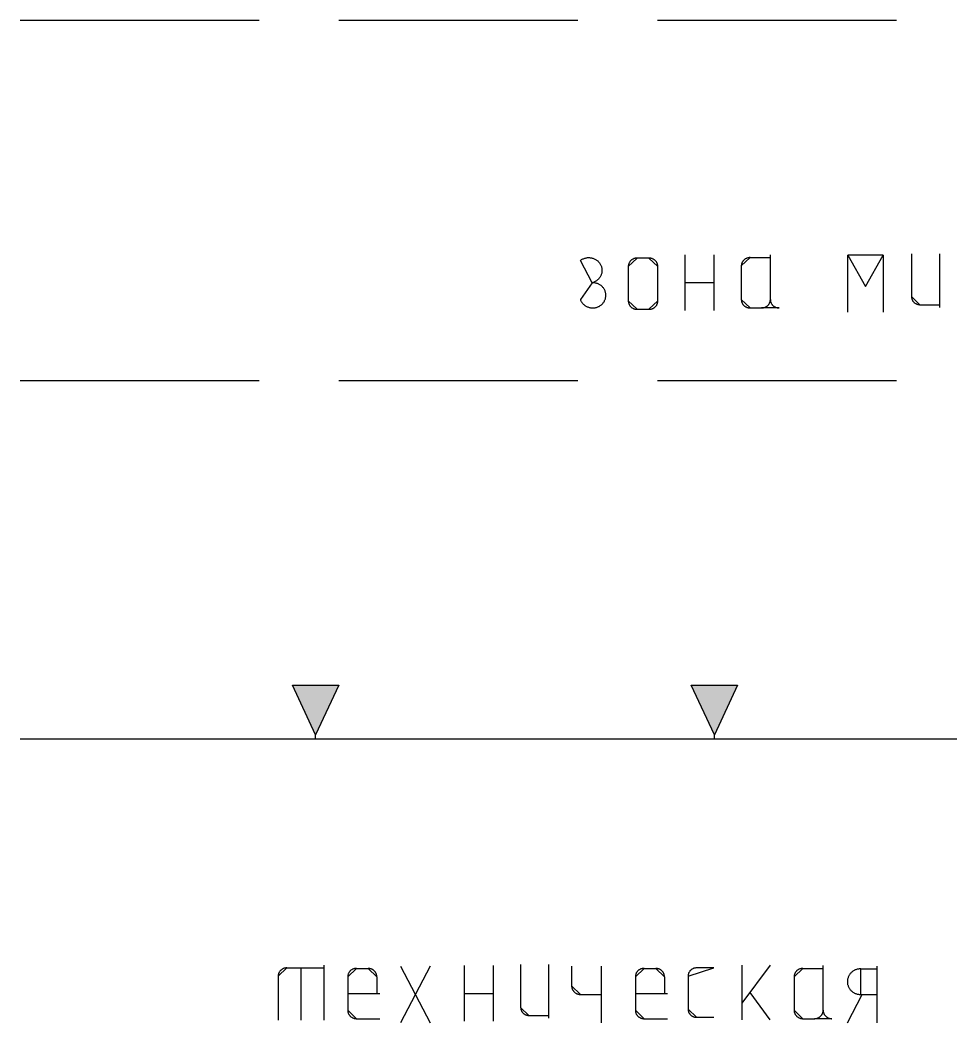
# Model space of a CAD drawing. Extents: x 8646 to 18206, y -17605 to -192.
# Drawn here: x 11059.01 to 11067.36, y -9034.42 to -9025.43 of the extents above; entities that cross this region are included whole.
import ezdxf

# ---------------------------------------------------------------- set-up
doc = ezdxf.new("R2010")
doc.units = 0
doc.layers.get('0').update_dxf_attribs({"linetype": 'CONTINUOUS'})

msp = doc.modelspace()

# ---------------------------------------------------------------- hatches: boundary and pattern name
at = {"linetype": 'CONTINUOUS'}
for points in [[(11061.6629, -9031.8359), (11061.4546, -9031.3891), (11061.8712, -9031.3891)], [(11065.2387, -9031.8359), (11065.0304, -9031.3891), (11065.4471, -9031.3891)]]:
    msp.add_hatch(color=8, dxfattribs=at).paths.add_polyline_path(points)

# ---------------------------------------------------------------- linework, layer by layer
at = {"color": 8, "linetype": 'CONTINUOUS'}
for p, q in [((11059.012, -9025.4269), (11061.1556, -9025.4269)), ((11061.8701, -9025.4269), (11064.0137, -9025.4269)), ((11064.7283, -9025.4269), (11066.8719, -9025.4269)), ((11064.9735, -9027.5311), (11064.9735, -9028.0308)), ((11065.2333, -9027.5311), (11065.2333, -9028.0308)), ((11065.7409, -9027.9325), (11065.7409, -9027.5316)), ((11067.0072, -9027.5231), (11067.0072, -9027.9068)), ((11067.2566, -9027.5231), (11067.2566, -9028.0028)), ((11064.6525, -9027.5608), (11064.5464, -9027.5608)), ((11065.5585, -9027.5567), (11065.7409, -9027.5567)), ((11066.4356, -9028.0458), (11066.4356, -9027.5354)), ((11066.7541, -9027.5354), (11066.7541, -9028.0458)), ((11064.4667, -9027.6374), (11064.4667, -9027.9437)), ((11064.7321, -9027.9437), (11064.7321, -9027.6374)), ((11065.4803, -9027.6319), (11065.4803, -9027.9325)), ((11064.9735, -9027.781), (11065.2333, -9027.781)), ((11067.082, -9027.9788), (11067.2566, -9027.9788)), ((11064.5464, -9028.0201), (11064.6525, -9028.0201)), ((11065.5585, -9028.0077), (11065.6627, -9028.0077)), ((11059.012, -9028.6575), (11061.1556, -9028.6575)), ((11061.8701, -9028.6575), (11064.0137, -9028.6575)), ((11064.7283, -9028.6575), (11066.8719, -9028.6575)), ((11061.6629, -9031.8359), (11061.4546, -9031.3891)), ((11061.4546, -9031.3891), (11061.8712, -9031.3891)), ((11061.8712, -9031.3891), (11061.6629, -9031.8359)), ((11065.0304, -9031.3891), (11065.4471, -9031.3891)), ((11065.2387, -9031.8359), (11065.0304, -9031.3891)), ((11065.4471, -9031.3891), (11065.2387, -9031.8359)), ((11061.6629, -9031.8716), (11061.6629, -9031.8359)), ((11065.2387, -9031.8716), (11065.2387, -9031.8359)), ((11059.012, -9031.8716), (11077.6311, -9031.8716)), ((11061.7361, -9033.9007), (11061.7361, -9034.3925)), ((11062.6886, -9033.9081), (11062.4232, -9034.4185)), ((11062.4232, -9033.9081), (11062.6886, -9034.4185)), ((11062.9948, -9033.9038), (11062.9948, -9034.4035)), ((11063.2546, -9033.9038), (11063.2546, -9034.4035)), ((11063.5016, -9033.8958), (11063.5016, -9034.2796)), ((11063.751, -9033.8958), (11063.751, -9034.3755)), ((11063.9589, -9033.9081), (11063.9589, -9034.0867)), ((11064.2243, -9033.9081), (11064.2243, -9034.4185)), ((11065.4847, -9033.8997), (11065.4847, -9034.3892)), ((11065.7392, -9033.8997), (11065.4847, -9034.2424)), ((11066.2145, -9034.3052), (11066.2145, -9033.9043)), ((11066.697, -9033.9081), (11066.697, -9034.4185)), ((11061.3269, -9033.9991), (11061.3269, -9034.3925)), ((11061.4036, -9033.9253), (11061.7361, -9033.9253)), ((11061.5314, -9033.9253), (11061.5314, -9034.3925)), ((11061.9509, -9034.0047), (11061.9509, -9034.3052)), ((11062.029, -9033.9295), (11062.1333, -9033.9295)), ((11062.2114, -9034.0047), (11062.2114, -9034.1549)), ((11064.5305, -9034.0047), (11064.5305, -9034.3052)), ((11064.6087, -9033.9295), (11064.7129, -9033.9295)), ((11064.7911, -9034.0047), (11064.7911, -9034.1549)), ((11065.0029, -9033.9991), (11065.0029, -9034.2942)), ((11065.9539, -9034.0047), (11065.9539, -9034.3052)), ((11066.0321, -9033.9295), (11066.2145, -9033.9295)), ((11066.5505, -9033.9335), (11066.6961, -9033.9335)), ((11061.9509, -9034.1549), (11062.2375, -9034.1549)), ((11062.9948, -9034.1537), (11063.2546, -9034.1537)), ((11064.0385, -9034.1634), (11064.2243, -9034.1634)), ((11064.5305, -9034.1549), (11064.8171, -9034.1549)), ((11065.7392, -9034.3892), (11065.5611, -9034.1445)), ((11066.4316, -9034.4185), (11066.5643, -9034.1634)), ((11066.5501, -9034.1636), (11066.6979, -9034.1636)), ((11063.5764, -9034.3515), (11063.751, -9034.3515)), ((11065.0795, -9034.3679), (11065.233, -9034.3679)), ((11062.029, -9034.3804), (11062.2375, -9034.3804)), ((11064.6087, -9034.3804), (11064.8171, -9034.3804)), ((11066.0321, -9034.3804), (11066.1363, -9034.3804))]:
    msp.add_line(p, q, dxfattribs=at)
at = {"color": 8, "linetype": 'CONTINUOUS', "flags": 128}
for points in [[(11064.0375, -9027.5818), (11064.0424, -9027.5782), (11064.0476, -9027.5748), (11064.0529, -9027.5716), (11064.0585, -9027.5689), (11064.064, -9027.5663), (11064.0698, -9027.5641), (11064.0758, -9027.562), (11064.0818, -9027.5604), (11064.0878, -9027.559), (11064.094, -9027.558), (11064.1002, -9027.5572), (11064.1064, -9027.5568), (11064.1127, -9027.5567), (11064.1189, -9027.5569), (11064.1251, -9027.5574), (11064.1312, -9027.5581), (11064.1375, -9027.5593), (11064.1435, -9027.5607), (11064.1495, -9027.5625), (11064.1553, -9027.5646), (11064.161, -9027.5669), (11064.1667, -9027.5695), (11064.1722, -9027.5724), (11064.1774, -9027.5757), (11064.1826, -9027.579), (11064.1875, -9027.5827), (11064.1923, -9027.5866), (11064.1967, -9027.5908), (11064.2009, -9027.5952), (11064.205, -9027.5998), (11064.2088, -9027.6046), (11064.2123, -9027.6096), (11064.2155, -9027.6147), (11064.2184, -9027.62), (11064.2211, -9027.6255), (11064.2235, -9027.631), (11064.2255, -9027.6367), (11064.2273, -9027.6425), (11064.2286, -9027.6484), (11064.2297, -9027.6542), (11064.2305, -9027.6603), (11064.231, -9027.6661), (11064.231, -9027.6722), (11064.2308, -9027.6781), (11064.2303, -9027.6842), (11064.2294, -9027.6901), (11064.2282, -9027.696), (11064.2267, -9027.7018), (11064.2249, -9027.7075), (11064.2227, -9027.7132), (11064.2203, -9027.7187), (11064.2176, -9027.7241), (11064.2146, -9027.7293), (11064.2113, -9027.7345), (11064.2076, -9027.7394), (11064.2037, -9027.7441), (11064.1998, -9027.7487), (11064.1954, -9027.753), (11064.1908, -9027.7571), (11064.186, -9027.7609), (11064.1811, -9027.7646), (11064.1759, -9027.7679), (11064.1705, -9027.7709), (11064.165, -9027.7738), (11064.1594, -9027.7764), (11064.1536, -9027.7785), (11064.1476, -9027.7805), (11064.1416, -9027.7822)], [(11064.5464, -9027.5608), (11064.5422, -9027.561), (11064.538, -9027.5613), (11064.5339, -9027.5619), (11064.5297, -9027.5626), (11064.5257, -9027.5635), (11064.5217, -9027.5647), (11064.5177, -9027.566), (11064.514, -9027.5675), (11064.5101, -9027.5692), (11064.5066, -9027.5711), (11064.503, -9027.5733), (11064.4995, -9027.5755), (11064.4963, -9027.5779), (11064.493, -9027.5805), (11064.49, -9027.5833), (11064.4872, -9027.5862), (11064.4845, -9027.5893), (11064.4819, -9027.5924), (11064.4796, -9027.5958), (11064.4773, -9027.5991), (11064.4754, -9027.6027), (11064.4736, -9027.6063), (11064.472, -9027.61), (11064.4706, -9027.6138), (11064.4695, -9027.6177), (11064.4685, -9027.6215), (11064.4677, -9027.6255), (11064.4672, -9027.6295), (11064.4669, -9027.6334), (11064.4667, -9027.6374)], [(11064.7321, -9027.6374), (11064.732, -9027.6334), (11064.7317, -9027.6295), (11064.7311, -9027.6255), (11064.7303, -9027.6215), (11064.7293, -9027.6177), (11064.7282, -9027.6138), (11064.7268, -9027.61), (11064.7252, -9027.6063), (11064.7234, -9027.6027), (11064.7214, -9027.5991), (11064.7193, -9027.5958), (11064.7169, -9027.5924), (11064.7144, -9027.5893), (11064.7117, -9027.5862), (11064.7088, -9027.5833), (11064.7058, -9027.5805), (11064.7025, -9027.5779), (11064.6993, -9027.5755), (11064.6959, -9027.5733), (11064.6923, -9027.5711), (11064.6886, -9027.5692), (11064.6849, -9027.5675), (11064.681, -9027.566), (11064.6771, -9027.5647), (11064.6731, -9027.5635), (11064.669, -9027.5626), (11064.6649, -9027.5619), (11064.6608, -9027.5613), (11064.6567, -9027.561), (11064.6525, -9027.5608)], [(11065.5585, -9027.5567), (11065.5544, -9027.5568), (11065.5503, -9027.5571), (11065.5462, -9027.5577), (11065.5422, -9027.5584), (11065.5383, -9027.5593), (11065.5344, -9027.5604), (11065.5304, -9027.5617), (11065.5267, -9027.5633), (11065.523, -9027.5649), (11065.5195, -9027.5668), (11065.5159, -9027.5689), (11065.5126, -9027.571), (11065.5094, -9027.5735), (11065.5062, -9027.5761), (11065.5032, -9027.5787), (11065.5004, -9027.5816), (11065.4977, -9027.5846), (11065.4953, -9027.5877), (11065.493, -9027.591), (11065.4908, -9027.5943), (11065.4889, -9027.5978), (11065.4871, -9027.6013), (11065.4856, -9027.605), (11065.4841, -9027.6086), (11065.4831, -9027.6125), (11065.4821, -9027.6162), (11065.4813, -9027.6201), (11065.4808, -9027.6241), (11065.4805, -9027.6279), (11065.4803, -9027.6319)], [(11066.4356, -9027.5354), (11066.5948, -9027.8161), (11066.7541, -9027.5354)], [(11064.0375, -9027.9325), (11064.0396, -9027.9381), (11064.0421, -9027.9435), (11064.045, -9027.9488), (11064.0481, -9027.9539), (11064.0515, -9027.9589), (11064.0551, -9027.9637), (11064.059, -9027.9683), (11064.0631, -9027.9728), (11064.0675, -9027.977), (11064.0721, -9027.981), (11064.077, -9027.9847), (11064.082, -9027.9881), (11064.0871, -9027.9914), (11064.0926, -9027.9944), (11064.0981, -9027.997), (11064.1037, -9027.9994), (11064.1095, -9028.0016), (11064.1155, -9028.0033), (11064.1214, -9028.0048), (11064.1275, -9028.006), (11064.1335, -9028.0069), (11064.1398, -9028.0076), (11064.1459, -9028.0078), (11064.1522, -9028.0078), (11064.1583, -9028.0074), (11064.1645, -9028.0067), (11064.1705, -9028.0058), (11064.1766, -9028.0044), (11064.1825, -9028.0029), (11064.1885, -9028.001), (11064.1942, -9027.9988), (11064.1998, -9027.9963), (11064.2053, -9027.9936), (11064.2106, -9027.9905), (11064.2158, -9027.9873), (11064.2208, -9027.9837), (11064.2255, -9027.9798), (11064.2301, -9027.9757), (11064.2344, -9027.9716), (11064.2384, -9027.9671), (11064.2423, -9027.9624), (11064.2459, -9027.9575), (11064.2492, -9027.9525), (11064.2522, -9027.9473), (11064.2548, -9027.942), (11064.2573, -9027.9365), (11064.2594, -9027.9309), (11064.2613, -9027.9252), (11064.2628, -9027.9195), (11064.2639, -9027.9136), (11064.2648, -9027.9077), (11064.2654, -9027.9018), (11064.2656, -9027.8959), (11064.2654, -9027.8898), (11064.265, -9027.884), (11064.2642, -9027.878), (11064.2631, -9027.8722), (11064.2617, -9027.8664), (11064.2601, -9027.8606), (11064.258, -9027.855), (11064.2557, -9027.8495), (11064.253, -9027.8441), (11064.2501, -9027.8389), (11064.2469, -9027.8338), (11064.2434, -9027.829), (11064.2397, -9027.8242), (11064.2356, -9027.8196), (11064.2314, -9027.8153), (11064.227, -9027.8112), (11064.2223, -9027.8073), (11064.2173, -9027.8037), (11064.2123, -9027.8003), (11064.2069, -9027.7971), (11064.2015, -9027.7944), (11064.196, -9027.7917), (11064.1902, -9027.7895), (11064.1843, -9027.7874), (11064.1785, -9027.7859), (11064.1725, -9027.7845), (11064.1663, -9027.7834), (11064.1602, -9027.7826), (11064.1541, -9027.7821), (11064.1478, -9027.782), (11064.1416, -9027.7822)], [(11064.4667, -9027.9437), (11064.4669, -9027.9477), (11064.4672, -9027.9517), (11064.4677, -9027.9556), (11064.4685, -9027.9595), (11064.4695, -9027.9635), (11064.4706, -9027.9673), (11064.472, -9027.971), (11064.4736, -9027.9748), (11064.4754, -9027.9784), (11064.4773, -9027.9819), (11064.4796, -9027.9853), (11064.4819, -9027.9887), (11064.4845, -9027.9918), (11064.4872, -9027.9949), (11064.49, -9027.9978), (11064.493, -9028.0005), (11064.4963, -9028.0031), (11064.4995, -9028.0056), (11064.503, -9028.0078), (11064.5066, -9028.0099), (11064.5101, -9028.0119), (11064.514, -9028.0135), (11064.5177, -9028.0151), (11064.5217, -9028.0164), (11064.5257, -9028.0175), (11064.5297, -9028.0185), (11064.5339, -9028.0192), (11064.538, -9028.0197), (11064.5422, -9028.0201), (11064.5464, -9028.0201)], [(11064.6525, -9028.0201), (11064.6567, -9028.0201), (11064.6608, -9028.0197), (11064.6649, -9028.0192), (11064.669, -9028.0185), (11064.6731, -9028.0175), (11064.6771, -9028.0164), (11064.681, -9028.0151), (11064.6849, -9028.0135), (11064.6886, -9028.0119), (11064.6923, -9028.0099), (11064.6959, -9028.0078), (11064.6993, -9028.0056), (11064.7025, -9028.0031), (11064.7058, -9028.0005), (11064.7088, -9027.9978), (11064.7117, -9027.9949), (11064.7144, -9027.9918), (11064.7169, -9027.9887), (11064.7193, -9027.9853), (11064.7214, -9027.9819), (11064.7234, -9027.9784), (11064.7252, -9027.9748), (11064.7268, -9027.971), (11064.7282, -9027.9673), (11064.7293, -9027.9635), (11064.7303, -9027.9595), (11064.7311, -9027.9556), (11064.7317, -9027.9517), (11064.732, -9027.9477), (11064.7321, -9027.9437)], [(11065.4803, -9027.9325), (11065.4805, -9027.9364), (11065.4808, -9027.9403), (11065.4813, -9027.9443), (11065.4821, -9027.9481), (11065.4831, -9027.9519), (11065.4841, -9027.9557), (11065.4856, -9027.9594), (11065.4871, -9027.9631), (11065.4889, -9027.9666), (11065.4908, -9027.9701), (11065.493, -9027.9734), (11065.4953, -9027.9767), (11065.4977, -9027.9798), (11065.5004, -9027.9828), (11065.5032, -9027.9857), (11065.5062, -9027.9883), (11065.5094, -9027.9909), (11065.5126, -9027.9933), (11065.5159, -9027.9955), (11065.5195, -9027.9976), (11065.523, -9027.9995), (11065.5267, -9028.0011), (11065.5304, -9028.0026), (11065.5344, -9028.004), (11065.5383, -9028.0051), (11065.5422, -9028.006), (11065.5462, -9028.0067), (11065.5503, -9028.0072), (11065.5544, -9028.0076), (11065.5585, -9028.0077)], [(11065.6627, -9028.0077), (11065.6668, -9028.0076), (11065.6709, -9028.0072), (11065.675, -9028.0067), (11065.679, -9028.006), (11065.6829, -9028.0051), (11065.6869, -9028.004), (11065.6907, -9028.0026), (11065.6945, -9028.0011), (11065.6983, -9027.9995), (11065.7017, -9027.9976), (11065.7053, -9027.9955), (11065.7087, -9027.9933), (11065.7119, -9027.9909), (11065.7151, -9027.9883), (11065.718, -9027.9857), (11065.7209, -9027.9828), (11065.7235, -9027.9798), (11065.726, -9027.9767), (11065.7283, -9027.9734), (11065.7304, -9027.9701), (11065.7323, -9027.9666), (11065.7341, -9027.9631), (11065.7357, -9027.9594), (11065.7371, -9027.9557), (11065.7382, -9027.9519), (11065.7392, -9027.9481), (11065.7399, -9027.9443), (11065.7405, -9027.9403), (11065.7408, -9027.9364), (11065.7409, -9027.9325), (11065.741, -9027.9364), (11065.7412, -9027.9403), (11065.7418, -9027.9443), (11065.7426, -9027.9481), (11065.7435, -9027.9519), (11065.7447, -9027.9557), (11065.7461, -9027.9594), (11065.7476, -9027.9631), (11065.7493, -9027.9666), (11065.7513, -9027.9701), (11065.7535, -9027.9734), (11065.7558, -9027.9767), (11065.7583, -9027.9798), (11065.761, -9027.9828), (11065.7638, -9027.9857), (11065.7667, -9027.9883), (11065.7699, -9027.9909), (11065.7731, -9027.9933), (11065.7765, -9027.9955), (11065.78, -9027.9976), (11065.7836, -9027.9995), (11065.7873, -9028.0011), (11065.791, -9028.0026), (11065.7948, -9028.004), (11065.7988, -9028.0051), (11065.8028, -9028.006), (11065.8068, -9028.0067), (11065.8109, -9028.0072), (11065.8149, -9028.0076), (11065.819, -9028.0077)], [(11067.0072, -9027.9068), (11067.0074, -9027.9106), (11067.0076, -9027.9143), (11067.0081, -9027.9182), (11067.0089, -9027.9218), (11067.0098, -9027.9254), (11067.0109, -9027.9291), (11067.0123, -9027.9327), (11067.0137, -9027.9361), (11067.0154, -9027.9395), (11067.0172, -9027.9429), (11067.0193, -9027.946), (11067.0215, -9027.9491), (11067.0239, -9027.9521), (11067.0265, -9027.955), (11067.0292, -9027.9578), (11067.0319, -9027.9603), (11067.035, -9027.9628), (11067.0381, -9027.9651), (11067.0413, -9027.9672), (11067.0447, -9027.9691), (11067.0481, -9027.971), (11067.0517, -9027.9725), (11067.0552, -9027.974), (11067.0589, -9027.9753), (11067.0626, -9027.9764), (11067.0665, -9027.9772), (11067.0703, -9027.9779), (11067.0742, -9027.9784), (11067.0781, -9027.9787), (11067.082, -9027.9788)], [(11061.4036, -9033.9253), (11061.3996, -9033.9254), (11061.3956, -9033.9257), (11061.3916, -9033.9262), (11061.3877, -9033.9269), (11061.3838, -9033.9278), (11061.3799, -9033.9289), (11061.3761, -9033.9303), (11061.3725, -9033.9317), (11061.3688, -9033.9333), (11061.3653, -9033.9351), (11061.3618, -9033.9372), (11061.3585, -9033.9394), (11061.3554, -9033.9417), (11061.3522, -9033.9443), (11061.3494, -9033.9469), (11061.3467, -9033.9497), (11061.344, -9033.9527), (11061.3416, -9033.9557), (11061.3393, -9033.9589), (11061.3372, -9033.9622), (11061.3353, -9033.9656), (11061.3336, -9033.9691), (11061.332, -9033.9726), (11061.3306, -9033.9763), (11061.3296, -9033.98), (11061.3286, -9033.9837), (11061.3278, -9033.9875), (11061.3273, -9033.9913), (11061.3271, -9033.9951), (11061.3269, -9033.9991)], [(11062.029, -9033.9295), (11062.0249, -9033.9296), (11062.0209, -9033.9298), (11062.0167, -9033.9304), (11062.0128, -9033.9311), (11062.0088, -9033.932), (11062.0049, -9033.9331), (11062.001, -9033.9344), (11061.9973, -9033.936), (11061.9935, -9033.9377), (11061.99, -9033.9395), (11061.9865, -9033.9417), (11061.9831, -9033.9438), (11061.9799, -9033.9462), (11061.9767, -9033.9488), (11061.9738, -9033.9514), (11061.971, -9033.9543), (11061.9682, -9033.9574), (11061.9658, -9033.9604), (11061.9635, -9033.9637), (11061.9613, -9033.9671), (11061.9594, -9033.9705), (11061.9576, -9033.974), (11061.9561, -9033.9777), (11061.9546, -9033.9814), (11061.9536, -9033.9852), (11061.9526, -9033.989), (11061.9518, -9033.9929), (11061.9513, -9033.9968), (11061.951, -9034.0006), (11061.9509, -9034.0047)], [(11062.2114, -9034.0047), (11062.2113, -9034.0006), (11062.211, -9033.9968), (11062.2104, -9033.9929), (11062.2097, -9033.989), (11062.2087, -9033.9852), (11062.2076, -9033.9814), (11062.2062, -9033.9777), (11062.2046, -9033.974), (11062.2028, -9033.9705), (11062.2009, -9033.9671), (11062.1988, -9033.9637), (11062.1965, -9033.9604), (11062.194, -9033.9574), (11062.1914, -9033.9543), (11062.1885, -9033.9514), (11062.1856, -9033.9488), (11062.1824, -9033.9462), (11062.1792, -9033.9438), (11062.1758, -9033.9417), (11062.1723, -9033.9395), (11062.1688, -9033.9377), (11062.165, -9033.936), (11062.1613, -9033.9344), (11062.1574, -9033.9331), (11062.1534, -9033.932), (11062.1495, -9033.9311), (11062.1455, -9033.9304), (11062.1414, -9033.9298), (11062.1373, -9033.9296), (11062.1333, -9033.9295)], [(11064.6087, -9033.9295), (11064.6046, -9033.9296), (11064.6005, -9033.9298), (11064.5964, -9033.9304), (11064.5924, -9033.9311), (11064.5884, -9033.932), (11064.5845, -9033.9331), (11064.5806, -9033.9344), (11064.5769, -9033.936), (11064.5732, -9033.9377), (11064.5697, -9033.9395), (11064.5661, -9033.9417), (11064.5628, -9033.9438), (11064.5596, -9033.9462), (11064.5563, -9033.9488), (11064.5534, -9033.9514), (11064.5506, -9033.9543), (11064.5479, -9033.9574), (11064.5455, -9033.9604), (11064.5432, -9033.9637), (11064.541, -9033.9671), (11064.539, -9033.9705), (11064.5373, -9033.974), (11064.5358, -9033.9777), (11064.5343, -9033.9814), (11064.5332, -9033.9852), (11064.5323, -9033.989), (11064.5315, -9033.9929), (11064.5309, -9033.9968), (11064.5307, -9034.0006), (11064.5305, -9034.0047)], [(11064.7911, -9034.0047), (11064.7909, -9034.0006), (11064.7907, -9033.9968), (11064.7901, -9033.9929), (11064.7893, -9033.989), (11064.7884, -9033.9852), (11064.7872, -9033.9814), (11064.7858, -9033.9777), (11064.7842, -9033.974), (11064.7825, -9033.9705), (11064.7805, -9033.9671), (11064.7784, -9033.9637), (11064.7761, -9033.9604), (11064.7736, -9033.9574), (11064.771, -9033.9543), (11064.7682, -9033.9514), (11064.7653, -9033.9488), (11064.762, -9033.9462), (11064.7588, -9033.9438), (11064.7555, -9033.9417), (11064.7519, -9033.9395), (11064.7484, -9033.9377), (11064.7447, -9033.936), (11064.7409, -9033.9344), (11064.7371, -9033.9331), (11064.7331, -9033.932), (11064.7292, -9033.9311), (11064.7251, -9033.9304), (11064.7211, -9033.9298), (11064.717, -9033.9296), (11064.7129, -9033.9295)], [(11065.233, -9033.9253), (11065.0795, -9033.9253), (11065.0756, -9033.9254), (11065.0715, -9033.9257), (11065.0675, -9033.9262), (11065.0636, -9033.9269), (11065.0597, -9033.9278), (11065.0558, -9033.9289), (11065.052, -9033.9303), (11065.0484, -9033.9317), (11065.0447, -9033.9333), (11065.0412, -9033.9351), (11065.0377, -9033.9372), (11065.0345, -9033.9394), (11065.0313, -9033.9417), (11065.0282, -9033.9443), (11065.0253, -9033.9469), (11065.0226, -9033.9497), (11065.02, -9033.9527), (11065.0175, -9033.9557), (11065.0153, -9033.9589), (11065.0131, -9033.9622), (11065.0112, -9033.9656), (11065.0096, -9033.9691), (11065.0079, -9033.9726), (11065.0066, -9033.9763), (11065.0055, -9033.98), (11065.0045, -9033.9837), (11065.0038, -9033.9875), (11065.0033, -9033.9913), (11065.003, -9033.9951), (11065.0029, -9033.9991)], [(11066.0321, -9033.9295), (11066.028, -9033.9296), (11066.0239, -9033.9298), (11066.0198, -9033.9304), (11066.0158, -9033.9311), (11066.0119, -9033.932), (11066.0079, -9033.9331), (11066.004, -9033.9344), (11066.0003, -9033.936), (11065.9966, -9033.9377), (11065.9931, -9033.9395), (11065.9895, -9033.9417), (11065.9862, -9033.9438), (11065.983, -9033.9462), (11065.9798, -9033.9488), (11065.9768, -9033.9514), (11065.974, -9033.9543), (11065.9713, -9033.9574), (11065.9689, -9033.9604), (11065.9666, -9033.9637), (11065.9644, -9033.9671), (11065.9625, -9033.9705), (11065.9607, -9033.974), (11065.9592, -9033.9777), (11065.9577, -9033.9814), (11065.9567, -9033.9852), (11065.9557, -9033.989), (11065.9549, -9033.9929), (11065.9544, -9033.9968), (11065.9541, -9034.0006), (11065.9539, -9034.0047)], [(11066.551, -9033.9337), (11066.5448, -9033.9338), (11066.5385, -9033.9343), (11066.5323, -9033.935), (11066.5261, -9033.9362), (11066.5201, -9033.9377), (11066.5141, -9033.9393), (11066.5083, -9033.9413), (11066.5024, -9033.9437), (11066.4968, -9033.9461), (11066.4913, -9033.9491), (11066.486, -9033.9522), (11066.4808, -9033.9556), (11066.4758, -9033.9593), (11066.4711, -9033.9632), (11066.4665, -9033.9674), (11066.4622, -9033.9717), (11066.4582, -9033.9762), (11066.4544, -9033.981), (11066.4508, -9033.986), (11066.4476, -9033.9911), (11066.4446, -9033.9965), (11066.4419, -9034.0018), (11066.4395, -9034.0074), (11066.4374, -9034.013), (11066.4356, -9034.0188), (11066.4342, -9034.0247), (11066.433, -9034.0306), (11066.4322, -9034.0366), (11066.4317, -9034.0425), (11066.4316, -9034.0484), (11066.4317, -9034.0545), (11066.4322, -9034.0605), (11066.433, -9034.0665), (11066.4342, -9034.0724), (11066.4356, -9034.0783), (11066.4374, -9034.084), (11066.4395, -9034.0897), (11066.4419, -9034.0952), (11066.4446, -9034.1006), (11066.4476, -9034.1059), (11066.4508, -9034.1111), (11066.4544, -9034.116), (11066.4582, -9034.1207), (11066.4622, -9034.1255), (11066.4665, -9034.1297), (11066.4711, -9034.1338), (11066.4758, -9034.1378), (11066.4808, -9034.1414), (11066.486, -9034.1448), (11066.4913, -9034.1481), (11066.4968, -9034.1508), (11066.5024, -9034.1534), (11066.5083, -9034.1557), (11066.5141, -9034.1577), (11066.5201, -9034.1595), (11066.5261, -9034.1609), (11066.5323, -9034.1619), (11066.5385, -9034.1627), (11066.5448, -9034.1632), (11066.551, -9034.1634)], [(11063.9589, -9034.0867), (11063.959, -9034.0908), (11063.9593, -9034.0948), (11063.9599, -9034.0988), (11063.9606, -9034.1027), (11063.9616, -9034.1065), (11063.9627, -9034.1105), (11063.9642, -9034.1143), (11063.9658, -9034.118), (11063.9676, -9034.1215), (11063.9695, -9034.1251), (11063.9717, -9034.1285), (11063.9741, -9034.1318), (11063.9766, -9034.135), (11063.9793, -9034.1381), (11063.9822, -9034.1409), (11063.9852, -9034.1437), (11063.9885, -9034.1464), (11063.9917, -9034.1488), (11063.9951, -9034.151), (11063.9987, -9034.1531), (11064.0024, -9034.1551), (11064.0061, -9034.1567), (11064.01, -9034.1583), (11064.0139, -9034.1597), (11064.0179, -9034.1608), (11064.022, -9034.1617), (11064.026, -9034.1624), (11064.0302, -9034.163), (11064.0343, -9034.1632), (11064.0385, -9034.1634)], [(11061.9509, -9034.3052), (11061.951, -9034.3092), (11061.9513, -9034.3131), (11061.9518, -9034.317), (11061.9526, -9034.3208), (11061.9536, -9034.3247), (11061.9546, -9034.3284), (11061.9561, -9034.3322), (11061.9576, -9034.3358), (11061.9594, -9034.3393), (11061.9613, -9034.3428), (11061.9635, -9034.3461), (11061.9658, -9034.3494), (11061.9682, -9034.3525), (11061.971, -9034.3556), (11061.9738, -9034.3584), (11061.9767, -9034.3611), (11061.9799, -9034.3637), (11061.9831, -9034.366), (11061.9865, -9034.3682), (11061.99, -9034.3703), (11061.9935, -9034.3722), (11061.9973, -9034.3739), (11062.001, -9034.3754), (11062.0049, -9034.3768), (11062.0088, -9034.3779), (11062.0128, -9034.3788), (11062.0167, -9034.3795), (11062.0209, -9034.38), (11062.0249, -9034.3803), (11062.029, -9034.3804)], [(11063.5016, -9034.2796), (11063.5018, -9034.2833), (11063.502, -9034.2871), (11063.5025, -9034.2909), (11063.5033, -9034.2945), (11063.5042, -9034.2982), (11063.5053, -9034.3018), (11063.5067, -9034.3054), (11063.5081, -9034.3089), (11063.5098, -9034.3122), (11063.5116, -9034.3156), (11063.5137, -9034.3187), (11063.5159, -9034.3219), (11063.5183, -9034.3249), (11063.5209, -9034.3277), (11063.5235, -9034.3305), (11063.5263, -9034.3331), (11063.5294, -9034.3355), (11063.5325, -9034.3378), (11063.5357, -9034.3399), (11063.5391, -9034.3419), (11063.5425, -9034.3437), (11063.5461, -9034.3453), (11063.5496, -9034.3467), (11063.5533, -9034.3481), (11063.557, -9034.3491), (11063.5609, -9034.35), (11063.5647, -9034.3507), (11063.5686, -9034.3511), (11063.5725, -9034.3515), (11063.5764, -9034.3515)], [(11064.5305, -9034.3052), (11064.5307, -9034.3092), (11064.5309, -9034.3131), (11064.5315, -9034.317), (11064.5323, -9034.3208), (11064.5332, -9034.3247), (11064.5343, -9034.3284), (11064.5358, -9034.3322), (11064.5373, -9034.3358), (11064.539, -9034.3393), (11064.541, -9034.3428), (11064.5432, -9034.3461), (11064.5455, -9034.3494), (11064.5479, -9034.3525), (11064.5506, -9034.3556), (11064.5534, -9034.3584), (11064.5563, -9034.3611), (11064.5596, -9034.3637), (11064.5628, -9034.366), (11064.5661, -9034.3682), (11064.5697, -9034.3703), (11064.5732, -9034.3722), (11064.5769, -9034.3739), (11064.5806, -9034.3754), (11064.5845, -9034.3768), (11064.5884, -9034.3779), (11064.5924, -9034.3788), (11064.5964, -9034.3795), (11064.6005, -9034.38), (11064.6046, -9034.3803), (11064.6087, -9034.3804)], [(11065.0029, -9034.2942), (11065.003, -9034.298), (11065.0033, -9034.3018), (11065.0038, -9034.3057), (11065.0045, -9034.3094), (11065.0055, -9034.3132), (11065.0066, -9034.3169), (11065.0079, -9034.3206), (11065.0096, -9034.3242), (11065.0112, -9034.3276), (11065.0131, -9034.331), (11065.0153, -9034.3343), (11065.0175, -9034.3375), (11065.02, -9034.3406), (11065.0226, -9034.3435), (11065.0253, -9034.3463), (11065.0282, -9034.3489), (11065.0313, -9034.3515), (11065.0345, -9034.3538), (11065.0377, -9034.356), (11065.0412, -9034.3579), (11065.0447, -9034.3599), (11065.0484, -9034.3615), (11065.052, -9034.363), (11065.0558, -9034.3643), (11065.0597, -9034.3654), (11065.0636, -9034.3663), (11065.0675, -9034.367), (11065.0715, -9034.3674), (11065.0756, -9034.3678), (11065.0795, -9034.3679)], [(11065.9539, -9034.3052), (11065.9541, -9034.3092), (11065.9544, -9034.3131), (11065.9549, -9034.317), (11065.9557, -9034.3208), (11065.9567, -9034.3247), (11065.9577, -9034.3284), (11065.9592, -9034.3322), (11065.9607, -9034.3358), (11065.9625, -9034.3393), (11065.9644, -9034.3428), (11065.9666, -9034.3461), (11065.9689, -9034.3494), (11065.9713, -9034.3525), (11065.974, -9034.3556), (11065.9768, -9034.3584), (11065.9798, -9034.3611), (11065.983, -9034.3637), (11065.9862, -9034.366), (11065.9895, -9034.3682), (11065.9931, -9034.3703), (11065.9966, -9034.3722), (11066.0003, -9034.3739), (11066.004, -9034.3754), (11066.0079, -9034.3768), (11066.0119, -9034.3779), (11066.0158, -9034.3788), (11066.0198, -9034.3795), (11066.0239, -9034.38), (11066.028, -9034.3803), (11066.0321, -9034.3804)], [(11066.1363, -9034.3804), (11066.1404, -9034.3803), (11066.1445, -9034.38), (11066.1486, -9034.3795), (11066.1526, -9034.3788), (11066.1565, -9034.3779), (11066.1605, -9034.3768), (11066.1643, -9034.3754), (11066.1681, -9034.3739), (11066.1719, -9034.3722), (11066.1753, -9034.3703), (11066.1789, -9034.3682), (11066.1823, -9034.366), (11066.1855, -9034.3637), (11066.1887, -9034.3611), (11066.1916, -9034.3584), (11066.1945, -9034.3556), (11066.197, -9034.3525), (11066.1996, -9034.3494), (11066.2019, -9034.3461), (11066.204, -9034.3428), (11066.2059, -9034.3393), (11066.2077, -9034.3358), (11066.2093, -9034.3322), (11066.2107, -9034.3284), (11066.2118, -9034.3247), (11066.2127, -9034.3208), (11066.2135, -9034.317), (11066.2141, -9034.3131), (11066.2144, -9034.3092), (11066.2145, -9034.3052), (11066.2146, -9034.3092), (11066.2148, -9034.3131), (11066.2154, -9034.317), (11066.2162, -9034.3208), (11066.2171, -9034.3247), (11066.2183, -9034.3284), (11066.2197, -9034.3322), (11066.2212, -9034.3358), (11066.2229, -9034.3393), (11066.2249, -9034.3428), (11066.2271, -9034.3461), (11066.2294, -9034.3494), (11066.2319, -9034.3525), (11066.2346, -9034.3556), (11066.2374, -9034.3584), (11066.2403, -9034.3611), (11066.2435, -9034.3637), (11066.2467, -9034.366), (11066.2501, -9034.3682), (11066.2536, -9034.3703), (11066.2572, -9034.3722), (11066.2609, -9034.3739), (11066.2646, -9034.3754), (11066.2684, -9034.3768), (11066.2724, -9034.3779), (11066.2764, -9034.3788), (11066.2804, -9034.3795), (11066.2845, -9034.38), (11066.2885, -9034.3803), (11066.2926, -9034.3804)]]:
    msp.add_lwpolyline(points, close=True, dxfattribs=at)

doc.saveas('drawing.dxf')
